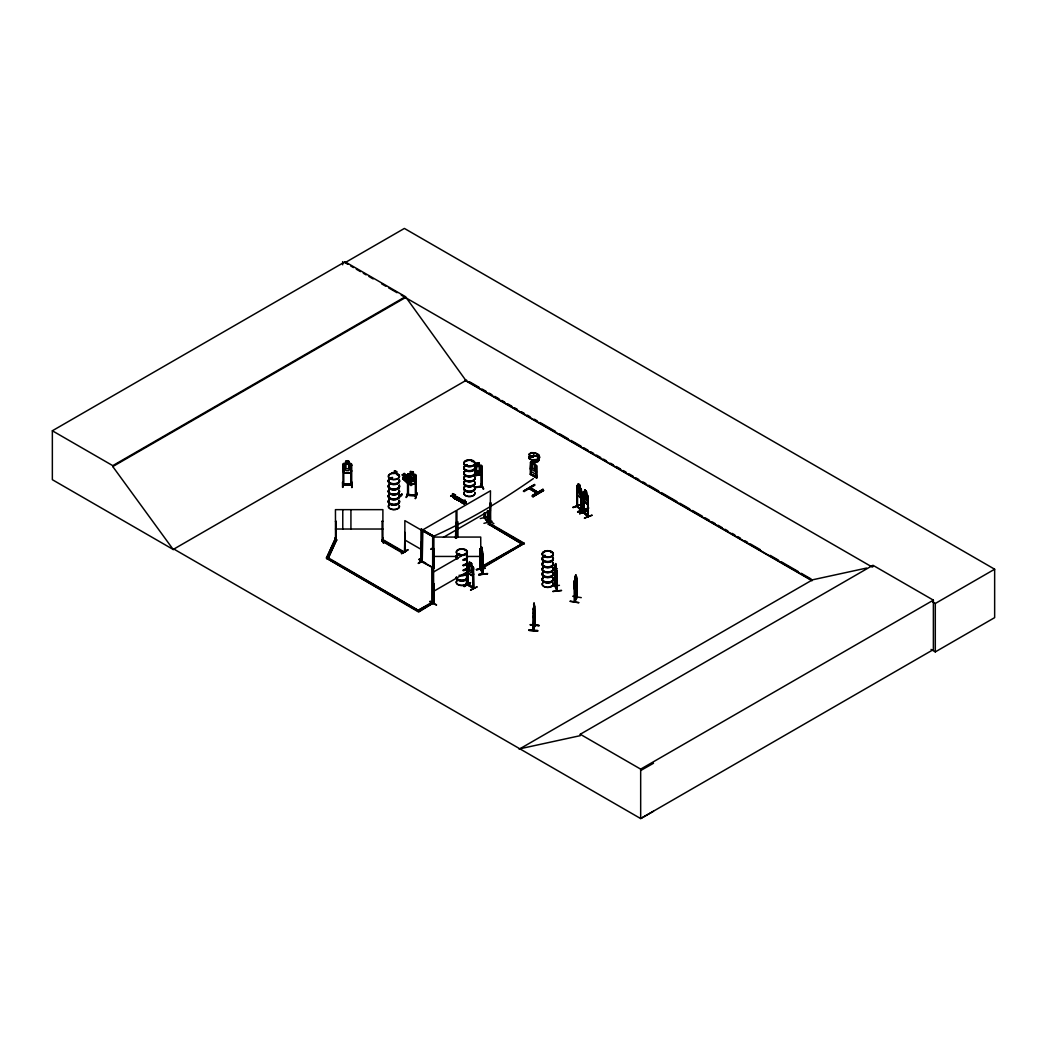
<?xml version="1.0" encoding="UTF-8"?>
<svg xmlns="http://www.w3.org/2000/svg" width="1047" height="1047" viewBox="0 0 1047 1047"><rect width="100%" height="100%" fill="white"/><g stroke="black" fill="none" stroke-linecap="round" stroke-linejoin="round"><path stroke-width="1.5" d="M533.656 629.195L533.656 629.901M534.899 625.465L533.551 630.451L533.996 606.37L533.564 612.364M342.474 482.235L342.696 487.418L342.866 482.183M342.945 470.574L343.848 472.956L350.693 473.061L351.7 470.653L350.627 472.982L343.926 472.825M342.631 487.313L342.879 481.895M343.704 465.405L342.893 465.575L343.704 465.405L343.796 484.957L342.997 484.002M343.848 472.956L343.05 464.161M345.863 463.376C343.704 459.62 351.007 459.973 348.782 463.363M350.81 465.509L351.609 465.522L350.81 465.509L350.797 485.114L351.7 484.198M350.719 484.172L343.704 484.067M351.884 482.327L351.661 487.496M352.067 487.522L352.276 482.379M528.944 629.718L537.726 630.49M537.661 631.119L528.866 630.333L537.661 631.066M411.68 480.377L412.426 480.076L408.696 478.767L407.649 475.639L407.78 478.636L404.26 478.073L407.833 479.356C407.466 483.74 411.275 482.994 408.723 479.461L411.824 480.494M576.557 582.891L574.594 589.54L576.675 582.865M433.17 570.301L433.131 567.749L422.844 561.794L421.103 561.833L421.378 529.075L433.667 536.169L433.393 568.94L432.843 536.653L422.203 530.502L422.203 562.147L422.844 530.358L433.236 536.43L433.379 568.259M484.264 517.663L484.656 518.186L484.617 513.292M487.719 521.772L484.224 516.982L484.97 517.388M570.17 601.423L578.742 602.496M578.729 602.85L570.183 601.096M534.533 625.425L533.185 630.438L533.106 609.576L534.323 604.302L534.729 625.962L534.31 604.407M533.185 609.616L533.355 608.189M529.861 456.374L528.814 454.228L531.117 452.657L535.305 452.775L538.917 454.712L539.82 457.513L537.412 459.842L531.837 460.183L529.01 458.56L529.442 456.413M576.989 577.931L577.067 597.313L574.672 602.195L574.45 600.991M574.646 584.933L575.039 586.019L576.426 576.138L576.452 597.758C578.232 594.526 573.848 600.297 574.882 601.724M556.611 578.324L556.939 576.504L556.611 578.324L555.119 574.423M529.259 456.636L533.748 455.419L529.455 456.636M529.533 456.584L529.285 458.481M533.564 604.734L534.101 603.059L533.224 629.967M482.628 561.532L482.863 559.648L482.628 561.532L480.534 554.845M399.47 495.741L399.43 496.409M407.82 549.897L401.407 553.523M537.294 492.757L537.988 492.365L537.425 493.346L529.01 488.491C549.819 501.343 528.447 484.277 529.141 488.491M396.957 474.317L397.611 474.605M396.761 474.474L397.179 474.186M397.651 474.697L396.983 474.553L397.651 474.553M422.111 532.936L422.163 533.918L422.255 532.884M422.124 546.639L422.255 545.67L422.111 546.678M422.124 558.156L422.124 557.449M465.588 465.13L467.027 464.96L465.614 465.248M467.276 465.248L466.753 465.182M472.184 461.609L472.655 461.112M458.102 553.863L458.141 553.811M459.253 554.046L458.507 554.295M459.188 553.523L459.489 554.413L458.193 554.216M465.208 550.604L465.156 550.369M543.995 556.114L545.33 555.669M544.257 556.232L545.566 556.232L545.094 555.486M550.801 552.436L551.376 552.607M575.798 577.224L575.798 574.842L574.646 580.483L574.711 602.104M533.918 604.656L533.8 605.559M534.873 606.069L534.781 625.897M530.345 624.98L539.205 625.504L530.345 624.575M534.402 613.869L533.342 617.809L533.185 616.016M533.211 630.386L534.729 625.452M581.386 496.226L580.836 498.189L577.263 494.786L580.876 498.045M584.854 492.339L583.31 491.75L583.794 500.95L587.472 504.288L587.864 502.377M587.472 504.288L587.995 496.016L586.464 493.739L586.464 491.357C582.525 488.085 588.257 491.789 586.333 493.804L587.092 495.31L586.333 500.95L584.134 496.985L584.933 489.917M480.298 518.553L488.452 516.459M425.71 563.077L419.036 559.648L419.376 559.072M430.147 601.528L436.494 604.786M436.468 605.127L429.859 601.737L430.199 601.148M537.425 492.613L537.294 493.268M456.898 498.516L454.791 498.725L456.898 498.516L457.29 496.893L457.814 497.587L457.29 496.893M457.016 499.602L457.421 498.372L459.502 498.163L457.421 498.778L457.016 500.008L456.492 499.301L457.016 500.008M408.369 475.718L407.532 475.809L408.369 475.718L408.461 495.1L407.519 495.218L408.212 495.27M410.424 471.503L413.316 471.765L413.29 474.199L414.638 475.22L414.638 479.67L413.199 481.424L410.529 481.123L409.089 479.055L409.089 474.605L410.529 473.977L410.45 471.451L410.45 473.833M407.558 480.809L408.448 483.282L415.175 484.015L416.183 481.699M408.448 483.282L415.122 483.884M413.29 471.817L413.316 474.147M407.859 492.456L406.144 497.547L408.278 492.142M406.616 497.194L408.238 492.443M408.369 494.38C403.435 495.859 419.389 496.095 415.463 495.82L415.463 495.113L407.44 494.459M415.358 476.49L416.143 476.568L415.358 476.49L415.371 496.095L416.104 496.16L416.183 475.299L415.162 474.343L408.474 473.663L406.236 475.417L404.221 473.44L402.205 474.893L404.338 476.882L404.024 478.191L407.807 481.777L410.437 482.575L412.322 481.214L411.72 478.963L407.937 475.377L406.249 475.364M415.201 496.016C417.059 494.577 413.735 495.035 408.461 494.59M417.059 493.124L415.371 498.568L417.099 493.15M415.371 498.568L417.164 493.477M404.207 473.493L406.236 475.521M407.545 495.192L407.584 474.356L408.984 474.579L414.416 479.788L415.724 482.183L410.974 485.599L402.925 478.95L402.938 477.851L407.597 474.5L407.663 480.809M408.971 474.631L415.751 482.13M408.33 484.146L403.016 478.924M480.704 568.992L483.295 574.07L480.9 569.241L481.345 549.361M472.838 576.086L473.545 574.031L472.838 576.086L468.114 573.193L467.355 570.55L467.355 564.163L468.074 563.652L467.93 585.286M580.64 504.837L572.853 507.402M579.619 513.671L587.21 510.936M457.814 497.181L457.474 498.477L459.502 498.568M456.492 499.707L456.832 498.411L454.791 498.32M474.513 475.704L481.188 474.788L482.13 472.236M555.316 585.888L555.198 564.857L555.839 566.1M554.962 586.032L556.925 590.927L556.703 568.678M556.729 589.723L557.279 590.77M557.292 590.115L555.185 585.967L557.24 590.822M415.109 483.936L416.078 481.685M523.487 491.056L534.598 484.539L534.611 485.337L524.128 491.527L523.421 491.122L534.572 484.512M524.037 490.742L524.128 491.527M533.905 484.931L534.611 485.337M326.468 557.815L334.988 539.467L336.663 539.715L328.143 558.679L326.468 557.815L328.143 558.077L336.663 539.715M326.468 558.417L334.988 539.467M575.169 576.622L575.889 574.855M575.169 577.407L575.641 575.641M575.104 578.86L574.227 581.307L574.319 587.733M574.855 582.328L574.685 602.143M572.696 596.24L581.281 597.641M574.345 602.104L576.884 597.012M334.818 538.132L335.315 542.909M467.328 584.239L468.022 584.579M467.302 584.907L473.545 588.466L473.545 567.67L468.009 563.692M530.646 462.12L531.287 474.592L530.711 473.493L530.345 474.343L536.653 477.942L536.025 465.47L536.365 477.458M473.008 587.498L473.846 587.642L473.179 587.262M531.287 473.885L530.894 473.951M531.3 474.566L531.222 468.506M473.846 588.349L473.192 568.652L472.982 588.218C477.798 589.121 457.696 580.287 473.126 587.472M536.051 476.935L536.875 477.825L536.81 465.679L536.025 465.47M434.112 602.365L433.471 602.719L433.955 602.182M456.924 537.477L456.924 510.151L490.48 490.781L490.075 522.414L490.546 521.184M467.145 584.043L466.465 584.383L466.87 564.516L466.661 584.344M576.766 506.342L581.438 510.714L581.386 489.865M577.512 505.95L576.74 505.662L577.277 506.12M577.237 487.405L577.198 506.813L577.525 505.91M581.648 509.863L577.08 506.29L576.884 485.677L578.376 486.174M583.755 512.951L584.108 512.153M584.108 512.349L587.825 516.066M431.704 548.353L430.736 549.361L431.927 548.772M537.491 456.466L533.643 455.353L537.438 456.479L538.996 458.115L539.205 459.999L538.04 461.635L534.546 462.853M466.177 502.547L464.043 503.568L462.761 502.9M390.4 478.217L391.67 477.89L391.198 478.688A5.536 3.193 0 0 0 390.008 479.16M465.758 465.274L466.753 464.75M467.027 464.973L466.151 465.182M472.917 461.308L472.223 461.531M544.558 555.486L544.361 556.153L544.82 555.447M480.56 548.536L481.437 549.348M576.753 597.798L576.334 576.125L574.227 581.307L574.319 602.156L574.685 601.436M487.47 510.596L487.47 521.956L487.719 521.066M488.072 521.537L488.111 522.296L484.696 517.663M404.142 551.913L402.925 552.62L381.959 540.514L383.176 539.807L404.142 551.913L402.925 553.222L381.959 541.116C382.744 538.42 382.626 541.09 382.181 540.854L382.076 521.249L382.888 521.432L382.076 521.249M433.196 568.037L434.178 568.024M535.109 453.181L531.339 453.076L535.122 453.155L538.328 454.908M404.613 551.939L404.862 532.386L404.613 551.861M577.564 506.656L577.499 495.388M342.814 484.761L351.7 484.905M536.98 459.45L539.1 457.395L538.302 454.922M533.643 455.353L537.464 456.466M490.546 521.89L489.852 522.296L490.781 522.034M490.663 521.393L490.271 521.668M433.353 603.203L433.314 572.12L466.87 552.751L466.87 565.655M434.073 603.111L434.099 583.676L433.314 583.886L434.099 583.676M466.622 584.318L466.334 583.454L470.273 585.613M457.002 580.562A5.562 3.206 0 0 0 459.044 584.946A5.562 3.206 0 0 0 466.635 583.768L467.158 583.271M466.334 584.161L470.561 585.509L466.766 583.349M467.054 584.069L466.87 583.179M463.638 500.662A1.597 0.929 0 0 0 462.957 500.1A1.374 0.798 0 0 0 462.107 499.982L460.091 501.081L461.662 502.691L465.13 500.283L463.638 501.068A1.597 0.929 0 0 0 462.957 500.505A1.374 0.798 0 0 0 462.107 500.387L460.091 501.474L461.491 502.298M392.102 472.93L394.575 473.152L394.575 470.757M394.431 473.087L394.497 470.653L396.892 471.608L396.748 474.095M398.383 474.671L399.287 475.796M399.875 495.728C403.304 492.038 402.323 496.082 399.273 497.142M399.875 496.134L401.904 494.04M398.959 496.959L402.009 494.433M480.874 548.105L482.981 553.3L482.942 574.188L481.136 569.228M483.243 574.07L482.994 554.269L482.863 574.162M460.431 500.217C463.271 500.06 456.649 497.063 458.625 500.99C460.955 501.291 458.874 500.453 458.377 499.628C458.887 498.922 461.897 501.133 461.086 499.013C458.782 497.246 456.217 500.911 459.882 500.963M392.115 473.035L392.9 472.472M335.524 539.886L335.341 540.802C338.351 540.618 333.744 539.441 336.283 540.121M382.076 539.912L382.927 540.134M382.076 540.618L382.888 540.802L382.888 509.653L335.446 509.653L335.537 540.854L336.336 540.618M433.222 567.526L434.178 567.5M479.866 567.539L480.822 567.5L479.84 567.71M480.704 568.233L480.023 567.539M476.568 465.889L475.155 466.87L475.155 471.32L476.568 473.035L479.225 472.681L480.638 470.574L480.638 466.124L479.225 465.522M530.044 456.348L529.245 454.45L531.353 453.05M458.795 499.249L458.442 500.401L459.882 500.558M342.906 484.054L342.984 484.997L342.945 464.135L343.874 463.298L350.666 463.389L351.7 464.305L351.7 485.075L342.984 484.97M351.7 484.368L342.801 484.238M454.005 496.631L453.521 497.155L454.686 497.521C460.431 495.493 452.513 498.307 454.463 498.542M532.386 495.506L542.948 489.381L543.053 490.127L532.4 496.317L532.386 495.506L542.961 489.433M542.974 489.97L532.517 496.252L533.093 496.71L543.589 490.493L533.041 496.579M455.497 538.315L456.06 522.427L456.27 538.106M457.5 521.589L457.5 537.15M455.707 536.875L456.27 522.558M489.852 522.296L490.48 502.547L490.703 522.126M489.917 522.257L490.703 502.678M493.87 523.657L487.483 519.744M433.314 603.255L434.165 603.02L433.523 603.425L433.51 536.273L421.535 529.35M421.378 529.075L421.535 561.768L421.352 541.914M407.859 549.976L401.59 553.627L407.689 549.845M421.09 561.925C414.285 566.348 422.687 559.386 421.103 561.833M418.447 562.985L420.946 561.493M418.42 563.351L421.391 561.572M173.959 549.112L173.279 549.518L52.35 479.696L52.35 430.775L345.039 261.789L405.464 296.667L465.889 380.48L811.844 580.221M345.039 261.789L345.039 262.692L404.391 228.429L994.65 569.215L994.65 617.638L935.298 651.901L931.058 649.441M52.35 430.775L112.775 465.653L405.464 296.667M653.485 811.268L640.672 818.571L173.881 549.073L173.187 549.466L112.775 466.556L405.464 297.57M173.187 549.466L466.569 380.087M433.537 603.033L431.809 603.033L417.439 610.715L431.809 602.431L433.026 603.124L418.669 612.037L327.201 558.627L328.418 557.92L418.669 610.623M327.201 559.229L328.418 557.92M450.668 495.938C453.979 497.364 450.131 491.933 455.55 494.917M450.668 496.343L453.6 494.655M454.463 498.136L453.521 497.39L455.419 495.807L452.919 497.312L454.319 498.136M454.045 498.293L456.963 496.697M381.959 541.116L383.176 539.807M461.662 502.691L461.491 501.893M461.845 501.696L463.284 500.859L460.706 501.081L461.845 502.102L460.706 501.487L463.284 500.859M461.243 502.455L465.13 500.283M422.504 530.031L456.06 510.661L456.06 537.975M530.371 474.317L536.81 477.785M535.959 477.039C541.168 478.126 521.458 469.972 536.81 477.052M421.103 529.232L433.667 536.169M443.47 537.294L456.06 530.031M456.924 529.52L490.48 510.151M488.308 523.945L521.864 543.917L488.308 523.945L489.538 523.238L524.311 543.314L482.366 568.128L481.149 567.422L493.726 560.158M488.308 524.547L489.538 523.238M467.603 565.419L468.179 565.746M471.556 565.655L471.556 563.273L472.446 571.57L471.412 572.879L469.488 571.767L468.454 569.267L468.454 564.817L469.488 564.621L469.553 562.2L471.412 563.351M467.355 570.55L468.061 573.246L472.904 576.046M473.545 567.723L472.812 566.466M433.314 591.49L466.87 572.12M473.768 568.979L472.982 568.77M496.527 558.548L520.294 544.82M523.081 543.21L481.149 566.82L482.366 567.526L524.311 543.314M327.201 558.627L418.669 611.422L433.026 603.124M464.279 586.634L470.574 582.59L464.279 586.228M468.022 584.776L473.768 587.616M470.613 589.893L477.21 586.791L470.574 590.259M519.155 749.207L812.537 579.816L866.589 568.063M519.836 748.801L580.26 735.661L580.26 734.261L872.949 565.275L933.374 600.153L933.374 649.585L640.672 818.571L640.672 769.139L933.374 600.153M872.949 566.676L872.269 567.081L401.25 295.136M932.497 601.855L935.298 603.478L994.65 569.215M640.672 770.553L653.485 763.25M422.294 530.672L433.236 536.43M432.817 548.484L432.817 549.793M422.294 562.108L433.236 567.867M480.586 569.228L480.534 548.458M416.052 496.134L416.078 475.325M433.667 603.386L433.589 602.679M458.507 553.863L459.253 553.863M544.963 556.297L544.963 555.447M533.002 457.277L529.834 456.178M433.785 602.941L433.89 583.559M578.284 483.819L579.907 485.219L580.535 489.185L579.776 494.825L577.578 490.86L577.578 486.41L578.337 486.332L578.376 483.793L579.907 485.219M577.25 485.232L580.876 488.596M576.753 485.625L576.818 506.447M579.829 487.64L581.438 489.878L580.902 488.53M576.753 492.011L577.316 494.799M581.321 510.203L581.229 490.807L581.648 510.57L577.08 506.238M581.648 491.2L580.967 490.899M583.886 491.331L587.432 494.721M584.056 493.438L583.375 493.137L583.846 512.951M587.917 496.042L587.995 516.838L587.995 516.132M587.877 515.634L587.459 516.42L587.786 496.932L587.877 516.341M588.205 497.325L587.524 497.024M583.794 500.95L587.432 504.183M573.115 507.638L580.679 504.536L573.115 507.232M577.277 506.316L580.915 509.719M577.787 511.603C604.145 503.005 574.45 512.742 577.813 511.944M578.036 512.205L585.613 509.509M584.069 512.088L583.323 511.761L583.846 512.245M579.672 513.776L587.236 510.674L579.672 513.37M583.794 512.912L584.056 501.513M591.948 515.098L584.344 518.134L591.948 515.373M534.52 462.46L537.687 461.374L538.511 458.141M537.19 456.636L538.564 458.154M393.319 473.506L394.523 473.192M483.936 523.343L492.077 521.275M390.544 477.772L391.408 477.772M390.675 477.825L391.486 478.139M404.901 552.057L404.862 520.621L421.64 530.306M458.455 553.641L459.633 553.811M530.58 474.186L530.646 468.179M467.538 584.75L467.603 570.262M473.126 587.982L473.192 568.652M533.996 605.572L533.564 614.275L533.342 613.202M481.411 549.217L481.411 546.835L482.615 551.9M481.319 546.848L482.196 548.458M482.196 550.84L482.078 558.025L480.953 553.798M480.782 557.724L480.625 554.831M485.01 568.115L476.32 569.581L484.905 568.22M476.411 569.764L485.01 568.39M478.793 574.437L487.509 573.756L478.819 574.502M478.819 574.777L487.405 573.494M478.832 574.855L487.509 573.743M476.45 465.771L476.45 463.376L479.317 463.049L479.225 475.063M476.45 463.376L479.225 463.14M474.513 466.033L481.136 465.13L482.157 465.889L482.065 486.763L474.527 487.719M476.568 466.687L479.225 466.321M476.568 471.124L479.225 470.77M474.487 475.639L481.188 474.788M481.293 467.263L482.144 467.328L481.293 467.263L481.371 486.855L481.358 467.433M481.201 484.107L483.675 489.041L481.201 483.701M474.461 487.038L481.267 486.318L474.527 487.208M474.461 487.549L482.196 486.737L481.201 485.939L482.13 485.782L481.96 486.489M555.185 586.477L555.643 563.6L556.166 574.803L555.237 570.55M555.198 564.857L556.598 568.757M556.193 565.249L555.551 563.6M555.276 566.558L555.486 586.438M556.193 567.631L556.69 568.743M556.729 571.06L557.148 590.429M555.198 574.45L554.989 571.57L556.716 578.31M550.748 586.346L559.451 585.325M561.454 590.364L552.751 591.476L561.532 590.6M434.125 568.246L434.086 548.654L433.288 548.667L434.086 548.654M480.769 568.246L479.958 568.233L480.638 567.984M459.502 498.163L457.474 498.071L457.421 498.778M454.791 498.725L456.832 498.411M351.504 485.127L351.517 484.133M529.638 487.614L537.988 492.365M537.857 492.365L529.573 487.575M391.198 478.688L390.282 478.348M531.915 459.777L537.032 459.489M473.506 588.466L473.296 587.328M583.676 511.721L587.864 516.053M408.343 495.296L408.212 494.577M383.032 538.079L383.503 543.275L383.071 538.093M336.244 540.618L335.446 540.802M479.932 548.667L480.73 548.837L479.932 548.667L479.84 568.22M434.178 567.317L433.222 567.304L433.995 567.526M433.379 568.233L434.06 568.011M432.725 570.694L433.17 567.723M480.822 567.723L481.345 570.694L481.293 565.537M335.446 529.023L382.888 529.023M433.288 537.072L480.73 537.072L480.848 569.777M433.288 556.441L457.016 556.441M466.504 556.441L480.73 556.441M433.537 568.181L431.809 568.181L431.809 603.033L433.026 603.739M431.809 568.783L433.537 568.783M431.809 602.431L433.537 602.431M538.93 458.102L539.192 459.999M454.319 497.731C451.257 497.979 454.503 494.42 455.419 496.213M466.452 464.58L467.302 465.13M583.637 512.415L588.205 516.642M534.559 611.016L534.323 613.895M530.345 624.837L539.153 625.661M407.584 474.553L408.932 474.71M534.546 462.473L531.981 462.146M531.588 462.434L534.559 462.866M334.988 540.069L336.663 540.331M481.214 483.701L483.191 489.106M453.914 497.809L454.686 497.521M529.664 456.256L533.041 457.421M529.337 458.298L531.955 459.803M419.337 559.124L421.915 560.498M419.297 559.464L421.876 560.826M345.039 262.692L347.853 264.315M350.666 265.938L353.48 267.561M356.281 269.184L360.495 271.618M363.309 273.241L366.123 274.864M368.937 276.487L373.151 278.921M381.579 283.789L385.793 286.224M388.607 287.846L397.035 292.702M469.396 381.71L479.277 387.416M482.104 389.052L486.345 391.499M489.158 393.122L491.985 394.758M494.812 396.381L499.053 398.828M501.879 400.464L504.693 402.1M507.52 403.723L511.761 406.171M514.587 407.807L517.401 409.429M521.642 411.877L524.468 413.513M527.295 415.136L530.109 416.771M534.35 419.219L537.176 420.842M540.003 422.478L555.538 431.443M559.765 433.89L568.246 438.785M571.06 440.407L580.954 446.114M583.768 447.75L588.008 450.197M590.835 451.82L593.662 453.456M596.489 455.092L600.716 457.526M603.543 459.162L606.37 460.798M610.597 463.232L613.424 464.868M616.251 466.504L620.491 468.951M623.318 470.574L626.132 472.21M628.959 473.833L633.199 476.28M636.026 477.916L638.84 479.539M643.08 481.986L645.907 483.622M648.734 485.245L658.615 490.951M661.442 492.587L676.977 501.552M679.791 503.188L689.685 508.894M692.499 510.517L702.393 516.236M705.207 517.859L709.447 520.307M712.274 521.943L715.101 523.565M717.928 525.201L722.155 527.649M724.982 529.272L727.809 530.908M732.036 533.355L734.863 534.978M737.69 536.614L740.517 538.237M744.757 540.684L747.571 542.32M750.398 543.943L760.279 549.662M770.173 555.368L778.641 560.25M781.468 561.886L798.416 571.662M801.23 573.298L811.124 579.004M464.96 380.349L812.053 580.745M530.999 462.578L530.436 462.25L530.463 474.409M542.909 489.342L543.589 490.493M532.4 496.317L533.093 496.71M452.487 493.608L455.55 495.323M454.045 494.904L455.419 495.807M459.123 499.053L460.431 499.825M458.795 499.641L460.523 500.649M490.938 524.652L524.311 543.917M471.556 563.273L469.422 562.121L469.488 564.621M404.862 539.99L421.64 549.675M470.26 582.76L463.965 586.399M384.576 541.22L404.142 552.515M331.245 560.145L341.113 565.851M343.926 567.474L417.256 609.812M580.26 734.261L640.672 769.139M587.904 516.786L583.323 512.467L583.401 491.724M350.627 463.533L351.609 464.331M536.051 477.641L536.234 465.352M578.598 484.591L579.514 486.24L578.598 485.376M581.687 509.784L581.726 510.583L581.648 509.797M487.876 521.144L487.431 521.956M402.205 474.893L404.207 476.869L402.833 477.864L402.912 479.003M458.298 554.072L459.463 553.732M481.476 547.646L481.947 549.413L481.476 548.445M481.345 550.159L482.078 551.677M481.345 554.609L482.078 556.127M480.887 557.671L482.719 561.519M555.669 564.412L556.062 566.191L555.669 565.21M574.253 587.642L574.594 589.54M462.682 503.136L464.619 501.84A1.4 0.811 0 0 1 465.509 501.984L465.994 502.259A1.387 0.798 0 0 1 466.229 502.769M480.953 568.076L480.861 570.694M432.751 569.359L432.725 566.793L432.712 569.411M335.446 521.432L336.244 521.249L336.152 540.854M335.302 537.739L335.249 543.223M935.298 603.478L935.298 651.901M584.985 490.048L584.985 492.43M578.428 483.923L578.428 486.305M575.13 576.504L575.13 578.886M557.03 571.021L557.213 590.835M534.009 603.046L534.088 605.585M488.072 510.949L488.072 522.244M487.758 510.517L487.837 522.361L484.29 517.715L484.29 512.873M484.905 513.226L484.617 518.134L484.578 512.794M482.104 548.471L482.078 560.407M481.411 546.835L481.345 558.902M481.123 556.768L481.136 569.738M476.542 463.455L476.568 475.417M468.179 570.589L468.022 585.273L467.957 565.877M457.709 521.72L457.709 537.268M457.146 522.047L457.146 537.595M432.673 536.745L432.673 568.181M350.928 509.653L350.928 529.023M348.69 461.06L348.69 463.494L350.143 464.318L350.143 468.768L348.69 470.653L345.955 470.613L344.502 468.676L344.502 464.227L345.955 463.455L345.968 461.02M342.67 261.606L342.67 264.812M342.775 509.653L342.775 529.023M112.775 465.653L112.775 466.556M533.329 478.61A857.244 385.047 -62.5 0 1 433.393 536.339M474.828 472.537A5.628 3.246 0 0 1 468.65 476.607A5.628 3.246 0 0 1 464.515 471.765M474.736 472.864A5.536 3.193 0 0 1 468.663 476.869A5.536 3.193 0 0 1 464.593 472.092M474.762 477.17A5.562 3.206 0 0 1 468.663 481.175A5.562 3.206 0 0 1 464.567 476.385M474.749 477.353A5.549 3.206 0 0 1 468.663 481.358A5.549 3.206 0 0 1 464.58 476.581M474.828 467.198A5.628 3.246 0 0 1 468.65 471.255A5.628 3.246 0 0 1 464.515 466.412M474.749 471.975A5.549 3.206 0 0 1 468.663 475.979A5.549 3.206 0 0 1 464.58 471.202M474.749 467.525A5.549 3.206 0 0 1 468.663 471.53A5.549 3.206 0 0 1 464.58 466.753M474.828 472.262A5.628 3.246 0 0 1 468.65 476.333A5.628 3.246 0 0 1 464.515 471.49M474.828 466.923A5.628 3.246 0 0 1 468.65 470.98A5.628 3.246 0 0 1 464.515 466.137M474.736 466.622A5.536 3.193 0 0 1 468.663 470.627A5.536 3.193 0 0 1 464.593 465.85M474.828 487.771A5.628 3.246 0 0 1 468.65 491.841A5.628 3.246 0 0 1 464.515 486.999M474.749 488.098A5.549 3.206 0 0 1 468.663 492.103A5.549 3.206 0 0 1 464.58 487.326M474.762 492.391A5.562 3.206 0 0 1 468.663 496.409A5.562 3.206 0 0 1 464.567 491.619M474.723 477.825A5.523 3.193 0 0 1 468.663 481.816A5.523 3.193 0 0 1 464.606 477.052M474.749 492.587A5.549 3.206 0 0 1 468.663 496.592A5.549 3.206 0 0 1 464.58 491.815M474.762 477.55A5.562 3.206 0 0 1 468.663 481.555A5.562 3.206 0 0 1 464.567 476.778M474.828 482.431A5.628 3.246 0 0 1 468.65 486.489A5.628 3.246 0 0 1 464.515 481.646M474.736 487.208A5.536 3.193 0 0 1 468.663 491.2A5.536 3.193 0 0 1 464.593 486.436M474.828 487.496A5.628 3.246 0 0 1 468.65 491.567A5.628 3.246 0 0 1 464.515 486.724M474.828 482.157A5.628 3.246 0 0 1 468.65 486.214A5.628 3.246 0 0 1 464.515 481.371M474.736 481.856A5.536 3.193 0 0 1 468.663 485.86A5.536 3.193 0 0 1 464.593 481.083M552.633 562.619A5.628 3.246 0 0 1 547.764 567.487A5.628 3.246 0 0 1 542.896 562.619M552.567 562.959A5.549 3.206 0 0 1 547.764 567.762A5.549 3.206 0 0 1 542.961 562.959M552.58 567.252A5.562 3.206 0 0 1 547.764 572.068A5.562 3.206 0 0 1 542.948 567.252M552.58 567.422A5.562 3.206 0 0 1 547.764 572.238A5.562 3.206 0 0 1 542.948 567.422M552.633 557.279A5.628 3.246 0 0 1 547.764 562.147A5.628 3.246 0 0 1 542.896 557.279M552.554 562.056A5.536 3.193 0 0 1 547.764 566.859A5.536 3.193 0 0 1 542.961 562.056M552.554 557.606A5.536 3.193 0 0 1 547.764 562.409A5.536 3.193 0 0 1 542.961 557.606M552.633 562.344A5.628 3.246 0 0 1 547.764 567.212A5.628 3.246 0 0 1 542.896 562.344M552.633 557.004A5.628 3.246 0 0 1 547.764 561.873A5.628 3.246 0 0 1 542.896 557.004M552.554 556.716A5.536 3.193 0 0 1 547.764 561.506A5.536 3.193 0 0 1 542.961 556.716M552.633 577.852A5.628 3.246 0 0 1 547.764 582.721A5.628 3.246 0 0 1 542.896 577.852M552.567 578.193A5.549 3.206 0 0 1 547.764 582.996A5.549 3.206 0 0 1 542.961 578.193M552.58 582.485A5.562 3.206 0 0 1 547.764 587.302A5.562 3.206 0 0 1 542.948 582.485M552.554 567.919A5.536 3.193 0 0 1 547.764 572.722A5.536 3.193 0 0 1 542.961 567.919M552.58 582.656A5.562 3.206 0 0 1 547.764 587.472A5.562 3.206 0 0 1 542.948 582.656M552.58 567.657A5.562 3.206 0 0 1 547.764 572.473A5.562 3.206 0 0 1 542.948 567.657M552.633 572.513A5.628 3.246 0 0 1 547.764 577.381A5.628 3.246 0 0 1 542.896 572.513M552.554 577.29A5.536 3.193 0 0 1 547.764 582.093A5.536 3.193 0 0 1 542.961 577.29M552.554 572.84A5.536 3.193 0 0 1 547.764 577.643A5.536 3.193 0 0 1 542.961 572.84M552.633 577.578A5.628 3.246 0 0 1 547.764 582.446A5.628 3.246 0 0 1 542.896 577.578M552.633 572.238A5.628 3.246 0 0 1 547.764 577.106A5.628 3.246 0 0 1 542.896 572.238M552.554 571.95A5.536 3.193 0 0 1 547.764 576.74A5.536 3.193 0 0 1 542.961 571.95M399.352 485.625A5.628 3.246 0 0 1 393.188 489.682A5.628 3.246 0 0 1 389.052 484.84M399.273 485.939A5.536 3.193 0 0 1 393.201 489.944A5.536 3.193 0 0 1 389.118 485.167M399.287 490.232A5.562 3.206 0 0 1 393.188 494.249A5.562 3.206 0 0 1 389.104 489.459M399.273 490.415A5.549 3.206 0 0 1 393.188 494.42A5.549 3.206 0 0 1 389.118 489.643M399.352 480.272A5.628 3.246 0 0 1 393.188 484.342A5.628 3.246 0 0 1 389.052 479.487M389.942 478.819A5.628 3.246 0 0 1 392.468 477.982M399.273 485.049A5.536 3.193 0 0 1 393.201 489.041A5.536 3.193 0 0 1 389.118 484.277M399.273 480.599A5.536 3.193 0 0 1 393.201 484.591A5.536 3.193 0 0 1 389.118 479.827M399.352 485.35A5.628 3.246 0 0 1 393.188 489.407A5.628 3.246 0 0 1 389.052 484.565M399.352 479.997A5.628 3.246 0 0 1 393.188 484.067A5.628 3.246 0 0 1 389.052 479.212M389.942 478.544A5.628 3.246 0 0 1 392.468 477.707M399.273 479.696A5.549 3.206 0 0 1 393.188 483.714A5.549 3.206 0 0 1 389.118 478.924M389.994 478.27A5.549 3.206 0 0 1 392.481 477.432M399.352 500.859A5.628 3.246 0 0 1 393.188 504.916A5.628 3.246 0 0 1 389.052 500.073M399.273 501.173A5.536 3.193 0 0 1 393.201 505.178A5.536 3.193 0 0 1 389.118 500.401M399.287 505.465A5.562 3.206 0 0 1 393.188 509.483A5.562 3.206 0 0 1 389.104 504.693M399.444 491.75A5.523 3.193 0 0 1 392.494 494.825A5.523 3.193 0 0 1 389.131 490.153M399.273 505.649A5.549 3.206 0 0 1 393.188 509.653A5.549 3.206 0 0 1 389.118 504.876M399.287 490.637A5.562 3.206 0 0 1 393.188 494.642A5.562 3.206 0 0 1 389.104 489.865M399.352 495.506A5.628 3.246 0 0 1 393.188 499.576A5.628 3.246 0 0 1 389.052 494.721M399.273 500.283A5.536 3.193 0 0 1 393.201 504.274A5.536 3.193 0 0 1 389.118 499.511M399.273 495.833A5.536 3.193 0 0 1 393.201 499.825A5.536 3.193 0 0 1 389.118 495.061M399.352 500.584A5.628 3.246 0 0 1 393.188 504.641A5.628 3.246 0 0 1 389.052 499.799M399.352 495.231A5.628 3.246 0 0 1 393.188 499.301A5.628 3.246 0 0 1 389.052 494.446M399.273 494.93A5.549 3.206 0 0 1 393.188 498.948A5.549 3.206 0 0 1 389.118 494.158M461.819 555.551A5.523 3.193 0 0 1 456.819 551.01A5.523 3.193 0 0 1 466.059 550.303A5.523 3.193 0 0 1 463.258 555.447M466.7 555.355A5.628 3.246 0 0 1 463.284 560.119M456.95 558.601A5.628 3.246 0 0 1 456.95 555.355M466.622 555.682A5.549 3.206 0 0 1 463.258 560.381M457.016 558.889A5.549 3.206 0 0 1 457.016 555.682M466.7 555.08A5.628 3.246 0 0 1 463.284 559.844M456.95 558.326A5.628 3.246 0 0 1 456.95 555.08M466.622 554.792A5.549 3.206 0 0 1 463.258 559.491M457.892 558.653A5.549 3.206 0 0 1 457.016 554.792M466.622 560.132A5.549 3.206 0 0 1 463.258 564.83M466.622 561.035A5.549 3.206 0 0 1 463.258 565.733M466.596 568.403A5.51 3.18 0 0 1 463.245 569.882A5.562 3.206 0 0 0 466.635 568.534M466.7 560.695A5.628 3.246 0 0 1 463.284 565.459M466.7 560.42A5.628 3.246 0 0 1 463.284 565.184M466.635 568.94A5.562 3.206 0 0 1 463.258 570.432M466.635 583.951A5.562 3.206 0 0 1 459.044 585.129A5.562 3.206 0 0 1 457.002 580.745M466.622 579.475A5.549 3.206 0 0 1 459.698 580.823A5.549 3.206 0 0 1 456.466 577.041M466.7 579.187A5.628 3.246 0 0 1 460.366 580.692A5.628 3.246 0 0 1 456.191 577.551M466.7 578.912A5.628 3.246 0 0 1 460.366 580.418A5.628 3.246 0 0 1 456.191 577.277M466.622 578.572A5.536 3.193 0 0 1 461.099 580.143A5.536 3.193 0 0 1 456.479 577.8M466.622 574.122A5.536 3.193 0 0 1 459.057 575.287M466.7 573.56A5.628 3.246 0 0 1 461.819 575.183M466.622 573.233A5.549 3.206 0 0 1 461.819 574.829M463.245 570.68A5.51 3.18 0 0 0 466.596 569.188A5.523 3.193 0 0 1 464.58 570.379M466.7 573.835A5.628 3.246 0 0 1 460.366 575.353M465.679 502.625L464.24 503.568A1.387 0.798 0 0 1 463.402 503.345L464.24 502.259L465.679 502.625M465.679 502.22C463.101 505.151 462.905 500.387 465.679 502.22M466.229 502.364L464.292 503.895A1.387 0.798 0 0 1 463.402 503.751L462.735 502.364L464.619 501.434A1.4 0.811 0 0 1 465.509 501.578L465.994 501.853A1.387 0.798 0 0 1 466.229 502.364M535.41 469.75L534.716 471.255L531.968 469.671L531.287 462.918L532.321 462.709L532.321 460.327L534.376 461.518L535.41 469.75M575.771 578.153L575.039 584.121L575.771 578.153M536.444 472.249L535.41 474.029L531.287 471.647L530.253 468.676L530.934 461.923L536.444 465.889L536.444 472.249M404.221 474.121L403.016 474.985L403.684 475.626L404.901 474.749L404.221 474.121M406.93 476.11L405.032 477.471L408.814 481.044L410.699 479.683L406.93 476.11M478.754 463.599L477.039 463.834L477.039 464.632L478.754 464.397L478.754 463.599M348.193 461.505L346.452 461.478L346.452 462.277L348.193 462.303L348.193 461.505M348.69 464.292L345.955 464.253L345.955 468.703L348.69 468.742L348.69 464.292M412.727 472.236L411 472.04L411 472.838L412.727 473.022L412.727 472.236M413.199 475.063L410.529 474.762L410.529 479.212L413.199 479.513L413.199 475.063M396.355 471.948L394.915 471.372L396.355 472.734L396.355 471.948M534.035 461.727L532.661 460.929L534.035 462.512L534.035 461.727M534.376 464.698L532.321 463.507L532.321 467.957L534.376 469.148L534.376 464.698M471.071 563.548L469.828 562.828L471.071 564.333L471.071 563.548M471.412 566.519L469.488 565.406L469.488 569.856L471.412 570.968L471.412 566.519M586.071 491.58L585.155 490.716L586.071 492.365L586.071 491.58M579.776 488.465L578.337 487.13L578.337 491.58L579.776 492.915L579.776 488.465M586.333 494.59L584.893 493.255L584.893 497.705L586.333 499.039L586.333 494.59M556.166 568.456L555.564 566.924L556.166 572.905L556.166 568.456M466.609 465.745A5.549 3.206 0 0 0 474.932 462.97A5.549 3.206 0 0 0 466.609 460.196A5.549 3.206 0 0 0 466.609 465.745M466.622 466.203A5.536 3.193 0 0 0 474.919 463.428A5.536 3.193 0 0 0 466.622 460.654A5.536 3.193 0 0 0 466.622 466.203A5.523 3.193 0 0 0 474.919 463.441A5.523 3.193 0 0 0 466.622 460.68A5.523 3.193 0 0 0 466.622 466.203M468.663 486.75A5.536 3.193 0 0 0 474.736 482.759A5.549 3.206 0 0 1 468.663 486.763A5.549 3.206 0 0 1 464.58 481.986A5.536 3.193 0 0 0 468.663 486.75M544.99 556.624A5.549 3.206 0 0 0 553.313 553.85A5.549 3.206 0 0 0 544.99 551.075A5.549 3.206 0 0 0 544.99 556.624M544.99 557.056A5.536 3.193 0 0 0 553.3 554.295A5.536 3.193 0 0 0 544.99 551.52A5.536 3.193 0 0 0 544.99 557.056M544.99 556.808A5.562 3.206 0 0 0 553.326 554.02A5.562 3.206 0 0 0 544.99 551.245A5.562 3.206 0 0 0 544.99 556.808M391.133 479.003A5.562 3.206 0 0 0 399.483 476.215A5.562 3.206 0 0 0 391.133 473.44A5.562 3.206 0 0 0 391.133 479.003M391.159 479.277A5.523 3.193 0 0 0 399.444 476.516A5.523 3.193 0 0 0 391.159 473.754A5.523 3.193 0 0 0 391.159 479.277M459.057 554.674A5.523 3.193 0 0 0 467.342 551.913A5.523 3.193 0 0 0 459.057 549.152A5.523 3.193 0 0 0 459.057 554.674"/></g></svg>
